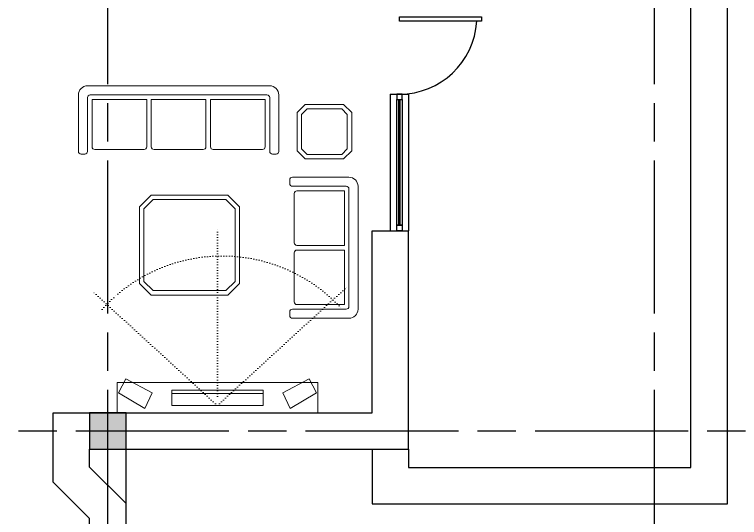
# Model space of a CAD drawing. Header units: inches. Extents: x 2870606 to 3671143, y -733551 to -473558.
# Drawn here: x 3505327 to 3513285, y -519373 to -513848 of the extents above; entities that cross this region are included whole.
import ezdxf

# ---------------------------------------------------------------- set-up
doc = ezdxf.new("R2010")
doc.units = ezdxf.units.IN
doc.header["$MEASUREMENT"] = 0
doc.linetypes.add('ACAD_ISO07W100', pattern=[3, 0, -3])
doc.linetypes.add('ACAD_ISO08W100', pattern=[36, 24, -3, 6, -3])
doc.layers.add('_0', color=7, linetype='Continuous', lineweight=25)
doc.layers.add('A_Windows', color=160, linetype='Continuous')
doc.layers.add('МЕБЕЛИРОВКА', color=7, linetype='Continuous')

# ---------------------------------------------------------------- blocks, each defined once
blk = doc.blocks.new('*U65')
at = {"color": 7, "lineweight": 30}
for points in [[(0, 60), (60, 60), (60, 0), (0, 0)], [(1500, 60), (1440, 60), (1440, 0), (1500, 0)]]:
    blk.add_lwpolyline(points, close=True, dxfattribs=at)
at = {"color": 4, "lineweight": 25}
for points in [[(60, 60), (1440, 60), (1440, 0), (60, 0)], [(60, 35), (1440, 35), (1440, 25), (60, 25)]]:
    blk.add_lwpolyline(points, close=True, dxfattribs=at)
blk = doc.blocks.new('FSDFTV')
at = {"color": 33, "linetype": 'ACAD_ISO07W100', "lineweight": 13, "ltscale": 10}
for p, q in [((1.6, 179.4), (1.6, 2037.1)), ((1.6, 79.4), (-1439.6, 1399.3)), ((1.6, 79.4), (1375.6, 1337.7))]:
    blk.add_line(p, q, dxfattribs=at)
at = {"color": 33, "linetype": 'ByBlock', "lineweight": 13}
for points in [[(-1101.5, 0), (1101.5, 0), (1101.5, 331.1), (-1101.5, 331.1)], [(-1085.6, 218.9), (-795.9, 47.8), (-716, 221.1), (-1005.7, 372.1)], [(1085.6, 218.9), (795.9, 47.8), (716, 221.1), (1005.7, 372.1)], [(-499.9, 79.4), (503.1, 79.4), (503.1, 246.9), (-499.9, 246.9)], [(-499.9, 210.5), (503.1, 210.5), (503.1, 246.9), (-499.9, 246.9)]]:
    blk.add_lwpolyline(points, close=True, dxfattribs=at)
at = {"color": 33, "linetype": 'ACAD_ISO07W100', "lineweight": 13, "ltscale": 10}
blk.add_arc((-50.8, -53.7), 1775.8, 42.07482, 137.92518, dxfattribs=at)
blk = doc.blocks.new('ydyyd')
at = {"layer": 'МЕБЕЛИРОВКА', "lineweight": 13}
for p, q in [((730582.4, 154995), (730582.4, 155035)), ((731232.4, 155065), (730612.4, 155065)), ((731202.4, 154965), (730612.4, 154965)), ((731332.4, 153965), (731332.4, 154965)), ((730632.4, 154345), (730632.4, 154885)), ((731182.4, 154915), (730662.4, 154915)), ((731182.4, 154315), (731182.4, 154915)), ((731232.4, 153965), (731232.4, 154935)), ((729032.4, 154266.6), (729161.7, 154395.9)), ((729161.7, 154395.9), (730003.1, 154395.9)), ((730003.1, 154395.9), (730132.4, 154266.6)), ((729082.4, 154245.9), (729182.4, 154345.9)), ((729182.4, 154345.9), (729982.4, 154345.9)), ((729982.4, 154345.9), (730082.4, 154245.9)), ((731182.4, 154315), (730662.4, 154315)), ((729032.4, 153425.2), (729032.4, 154266.6)), ((729082.4, 153445.9), (729082.4, 154245.9)), ((730082.4, 154245.9), (730082.4, 153445.9)), ((730132.4, 154266.6), (730132.4, 153425.2)), ((730632.4, 153965), (730632.4, 154235)), ((731182.4, 154265), (730662.4, 154265)), ((731182.4, 153965), (731182.4, 154265)), ((730632.4, 153965), (730632.4, 153695)), ((731182.4, 153965), (731182.4, 153665)), ((731232.4, 153965), (731232.4, 152995)), ((731332.4, 153965), (731332.4, 152965)), ((731182.4, 153665), (730662.4, 153665)), ((731182.4, 153615), (730662.4, 153615)), ((731182.4, 153615), (731182.4, 153015)), ((730632.4, 153585), (730632.4, 153045)), ((729182.4, 153345.9), (729082.4, 153445.9)), ((729982.4, 153345.9), (730082.4, 153445.9)), ((729161.7, 153295.9), (729032.4, 153425.2)), ((730003.1, 153295.9), (730132.4, 153425.2)), ((730003.1, 153295.9), (729161.7, 153295.9)), ((729982.4, 153345.9), (729182.4, 153345.9)), ((731202.4, 152965), (730612.4, 152965)), ((731182.4, 153015), (730662.4, 153015)), ((730582.4, 152935), (730582.4, 152895)), ((731232.4, 152865), (730612.4, 152865)), ((728848.9, 152745.9), (728808.9, 152745.9)), ((730258.9, 152745.9), (730298.9, 152745.9)), ((728778.9, 152095.9), (728778.9, 152715.9)), ((728878.9, 152125.9), (728878.9, 152715.9)), ((728928.9, 152145.9), (728928.9, 152665.9)), ((729498.9, 152695.9), (728958.9, 152695.9)), ((729528.9, 152145.9), (729528.9, 152665.9)), ((729578.9, 152145.9), (729578.9, 152665.9)), ((729608.9, 152695.9), (730148.9, 152695.9)), ((730178.9, 152145.9), (730178.9, 152665.9)), ((730228.9, 152125.9), (730228.9, 152715.9)), ((730328.9, 152095.9), (730328.9, 152715.9)), ((730618.2, 152665), (730528.9, 152575.7)), ((730618.2, 152665), (731039.6, 152665)), ((731039.6, 152665), (731128.9, 152575.7)), ((730528.9, 152154.3), (730528.9, 152575.7)), ((730638.9, 152615), (730578.9, 152555)), ((730638.9, 152615), (731018.9, 152615)), ((731018.9, 152615), (731078.9, 152555)), ((731128.9, 152575.7), (731128.9, 152154.3)), ((730578.9, 152175), (730578.9, 152555)), ((731078.9, 152555), (731078.9, 152175)), ((730578.9, 152175), (730638.9, 152115)), ((731018.9, 152115), (731078.9, 152175)), ((729553.9, 152095.9), (728908.9, 152095.9)), ((729528.9, 152145.9), (728928.9, 152145.9)), ((729553.9, 152095.9), (730198.9, 152095.9)), ((729578.9, 152145.9), (730178.9, 152145.9)), ((730528.9, 152154.3), (730618.2, 152065)), ((731018.9, 152115), (730638.9, 152115)), ((731039.6, 152065), (731128.9, 152154.3)), ((731039.6, 152065), (730618.2, 152065)), ((729553.9, 151995.9), (728878.9, 151995.9)), ((729553.9, 151995.9), (730228.9, 151995.9))]:
    blk.add_line(p, q, dxfattribs=at)
for centre, radius, start, end in [((730612.4, 155035), 30, 90, 180), ((731232.4, 154965), 100, 0, 90), ((730612.4, 154995), 30, 180, 270), ((731202.4, 154935), 30, 0, 90), ((730662.4, 154885), 30, 90, 180), ((730662.4, 154345), 30, 180, 270), ((730662.4, 154235), 30, 90, 180), ((730662.4, 153695), 30, 180, 270), ((730662.4, 153585), 30, 90, 180), ((730662.4, 153045), 30, 180, 270), ((730612.4, 152935), 30, 90, 180), ((731202.4, 152995), 30, 270, 0), ((731232.4, 152965), 100, 270, 0), ((730612.4, 152895), 30, 180, 270), ((728808.9, 152715.9), 30, 90, 180), ((728848.9, 152715.9), 30, 0, 90), ((730258.9, 152715.9), 30, 90, 180), ((730298.9, 152715.9), 30, 0, 90), ((728958.9, 152665.9), 30, 90, 180), ((729498.9, 152665.9), 30, 0, 90), ((729608.9, 152665.9), 30, 90, 180), ((730148.9, 152665.9), 30, 0, 90), ((728878.9, 152095.9), 100, 180, 270), ((728908.9, 152125.9), 30, 180, 270), ((730198.9, 152125.9), 30, 270, 0), ((730228.9, 152095.9), 100, 270, 0)]:
    blk.add_arc(centre, radius, start, end, dxfattribs=at)

msp = doc.modelspace()

# ---------------------------------------------------------------- hatches: boundary and pattern name
h = msp.add_hatch(color=256)
h.dxf.hatch_style = 1
h.paths.add_polyline_path([(3506552.3, -518623.13), (3506552.3, -518223.13), (3506152.3, -518223.13), (3506152.3, -518623.13)])

# ---------------------------------------------------------------- linework, layer by layer
at = {"color": 252, "linetype": 'ACAD_ISO08W100', "ltscale": 70}
for p, q in [((3506352.3, -524692.02), (3506352.3, -496403.85)), ((3512352.3, -524692.02), (3512352.3, -496403.85)), ((3515241.22, -518423.13), (3449347.53, -518423.13))]:
    msp.add_line(p, q, dxfattribs=at)
for p, q in [((3509452.3, -514723.14), (3509652.3, -514723.14)), ((3509452.3, -514723.14), (3509452.3, -516223.14)), ((3509652.3, -514723.14), (3509652.3, -516223.14))]:
    msp.add_line(p, q)
at = {"lineweight": 30}
for p, q in [((3509252.3, -518223.13), (3509252.3, -516223.14)), ((3509252.3, -516223.14), (3509652.3, -516223.14)), ((3509652.3, -518623.13), (3509652.3, -516223.14)), ((3505752.3, -518223.13), (3509252.3, -518223.13)), ((3506152.3, -518818.97), (3506152.3, -518623.13)), ((3506552.3, -518623.13), (3509652.3, -518623.13))]:
    msp.add_line(p, q, dxfattribs=at)
for points in [[(3509252.3, -518623.13), (3509252.3, -519223.13), (3513152.3, -519223.13), (3513152.3, -497623.13), (3506152.3, -497623.13), (3506152.3, -498223.13)], [(3509652.3, -518623.13), (3509652.3, -518823.13), (3512752.3, -518823.13), (3512752.3, -498023.13), (3506552.3, -498023.13), (3506552.3, -498223.13)], [(3506552.3, -519523.13), (3506552.3, -518623.13)]]:
    msp.add_lwpolyline(points)
for points in [[(3509552.3, -513923.14), (3509552.3, -513873.14), (3510452.3, -513873.14), (3510452.3, -513923.14)], [(3506152.3, -518223.13), (3506152.3, -518623.13), (3506552.3, -518623.13), (3506552.3, -518223.13)]]:
    msp.add_lwpolyline(points, close=True)
for points in [[(3506152.3, -519523.13), (3506152.3, -519384.65), (3505752.3, -518984.65), (3505752.3, -518223.13)], [(3506552.3, -519523.13), (3506552.3, -519218.97), (3506152.3, -518818.97)]]:
    msp.add_lwpolyline(points, dxfattribs=at)
msp.add_arc((3509552.3, -513873.14), 850, 270, 356.627713)

# ---------------------------------------------------------------- block references
at = {"rotation": 90.00000000000001}
msp.add_blockref('ydyyd', (3661093.89, -1245963.9, 94.6), dxfattribs=at)
at = {"layer": '_0', "xscale": -1}
msp.add_blockref('FSDFTV', (3507555.66, -518223.13), dxfattribs=at)
at = {"layer": 'A_Windows', "color": 5, "lineweight": 30, "rotation": 90.0000153929365}
msp.add_blockref('*U65', (3509582.3, -516223.14), dxfattribs=at)

doc.saveas('drawing.dxf')
